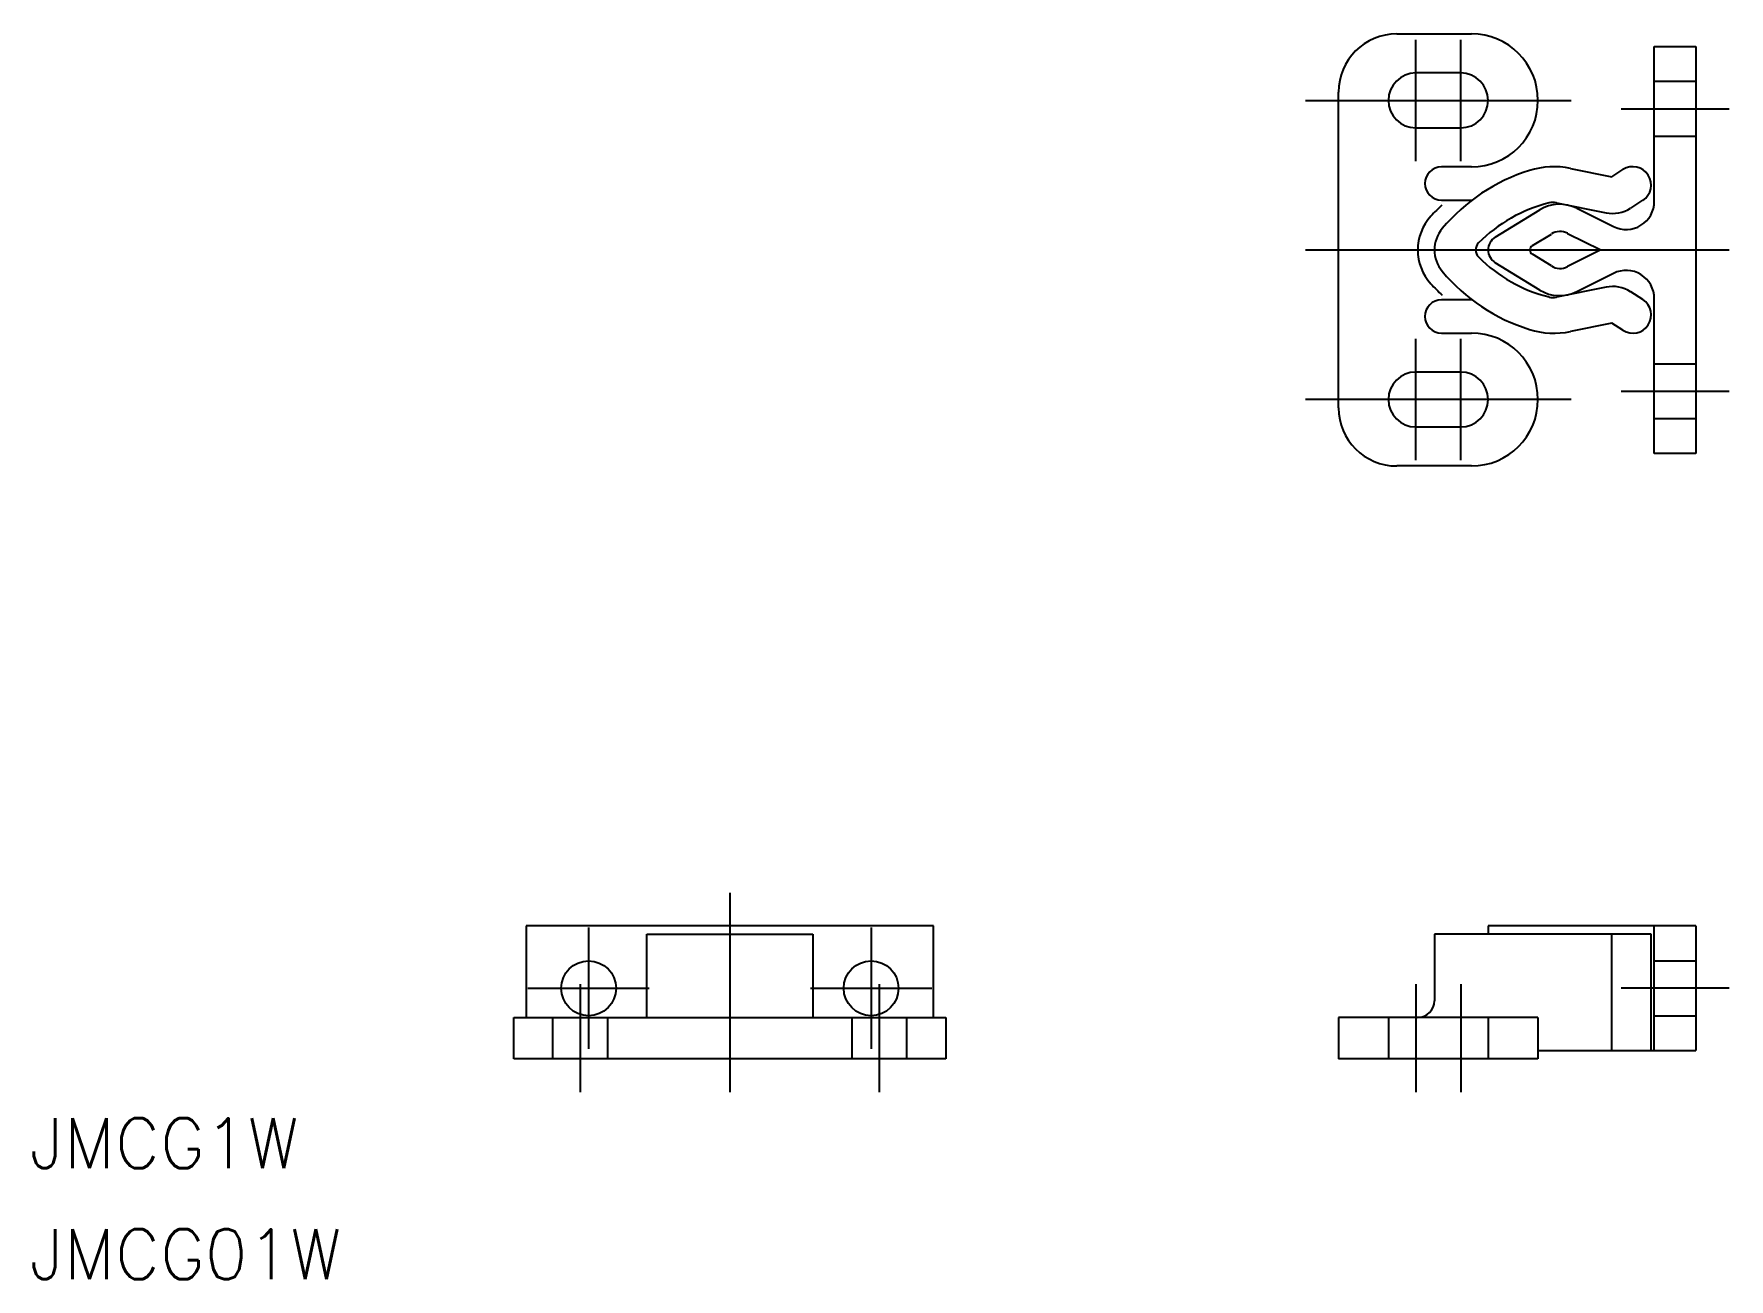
# Model space of a CAD drawing. Extents: x -42 to 60, y -13 to 62.
import ezdxf

# ---------------------------------------------------------------- set-up
doc = ezdxf.new("R2010")
doc.units = 0
doc.linetypes.add('CENTER', pattern=[50.8, 31.75, -6.35, 6.35, -6.35])
doc.linetypes.add('DASHED', pattern=[19.05, 12.7, -6.35])
doc.layers.get('0').update_dxf_attribs({"linetype": 'CONTINUOUS'})
doc.layers.add('CENTER', color=1, linetype='CONTINUOUS')
doc.styles.get("Standard").update_dxf_attribs({"font": 'txt.shx', "height": 3, "bigfont": 'bigfont.shx'})

msp = doc.modelspace()

# ---------------------------------------------------------------- linework, layer by layer
at = {"color": 7, "linetype": 'CONTINUOUS'}
for p, q in [((40.13, 61.68), (44.63, 61.68)), ((55.63, 51.61), (55.63, 60.93)), ((55.63, 60.93), (58.13, 60.93)), ((58.13, 60.93), (58.13, 36.43)), ((43.98, 59.33), (41.28, 59.33)), ((36.63, 39.18), (36.63, 58.18)), ((41.28, 56.03), (43.98, 56.03)), ((44.63, 53.68), (42.83, 53.68)), ((50.59, 53.59), (53.08, 53.09)), ((53.08, 53.09), (53.74, 53.52)), ((42.83, 51.68), (44.67, 51.68)), ((46.06, 49.45), (48.74, 51.09)), ((49.74, 51.52), (52.73, 50.92)), ((50.97, 51.19), (53.17, 50.09)), ((54.21, 51.2), (54.93, 51.67)), ((48.29, 48.94), (49.44, 49.64)), ((50.41, 49.68), (52.42, 48.68)), ((49.44, 47.72), (48.29, 48.43)), ((52.42, 48.68), (50.41, 47.68)), ((48.74, 46.27), (46.06, 47.91)), ((53.17, 47.27), (50.97, 46.17)), ((52.73, 46.44), (49.74, 45.84)), ((54.93, 45.7), (54.21, 46.17)), ((44.67, 45.68), (42.83, 45.68)), ((55.63, 36.43), (55.63, 45.75)), ((53.08, 44.27), (50.59, 43.77)), ((53.74, 43.85), (53.08, 44.27)), ((42.83, 43.68), (44.63, 43.68)), ((43.98, 41.33), (41.28, 41.33)), ((41.28, 38.03), (43.98, 38.03)), ((58.13, 36.43), (55.63, 36.43)), ((44.63, 35.68), (40.13, 35.68)), ((12.25, 8), (-12.25, 8)), ((-12.25, 8), (-12.25, 2.5)), ((-5, 7.5), (5, 7.5)), ((-5, 2.5), (-5, 7.5)), ((5, 7.5), (5, 2.5)), ((12.25, 2.5), (12.25, 8)), ((42.4, 7.5), (42.4, 3.5)), ((55.44, 7.5), (42.4, 7.5)), ((45.63, 8), (45.63, 7.5)), ((58.13, 8), (45.63, 8)), ((53.08, 0.5), (53.08, 7.5)), ((55.44, 0.5), (55.44, 7.5)), ((55.63, 0.5), (55.63, 8)), ((58.13, 8), (58.13, 0.5)), ((-13, 0), (-13, 2.5)), ((-13, 2.5), (13, 2.5)), ((13, 2.5), (13, 0)), ((48.63, 2.5), (36.63, 2.5)), ((36.63, 2.5), (36.63, 0)), ((48.63, 2.5), (48.63, 0)), ((13, 0), (-13, 0)), ((48.63, 0), (36.63, 0)), ((48.63, 0.5), (58.13, 0.5))]:
    msp.add_line(p, q, dxfattribs=at)
at = {"color": 3, "linetype": 'DASHED'}
for p, q in [((55.63, 58.83), (58.13, 58.83)), ((55.63, 55.53), (58.13, 55.53)), ((55.63, 41.83), (58.13, 41.83)), ((55.63, 38.53), (58.13, 38.53)), ((55.63, 5.9), (58.13, 5.9)), ((-10.65, 0), (-10.65, 2.5)), ((-7.35, 0), (-7.35, 2.5)), ((7.35, 0), (7.35, 2.5)), ((10.65, 0), (10.65, 2.5)), ((39.63, 2.5), (39.63, 0)), ((45.63, 2.5), (45.63, 0)), ((55.63, 2.6), (58.13, 2.6))]:
    msp.add_line(p, q, dxfattribs=at)
at = {"color": 7, "linetype": 'CONTINUOUS'}
for centre in [(-8.5, 4.25), (8.5, 4.25)]:
    msp.add_circle(centre, 1.65, dxfattribs=at)
for centre, radius, start, end in [((40.13, 58.18), 3.5, 90, 180), ((44.63, 57.68), 4, 270, 90), ((41.28, 57.68), 1.65, 90, 270), ((43.98, 57.68), 1.65, 270, 90), ((42.83, 52.68), 1, 90, 270), ((51.45, 42.77), 11.2, 107.329, 140.0279), ((49.61, 48.69), 5, 78.649, 107.329), ((54.34, 52.59), 1.1, 302.7943, 122.7943), ((51.13, 42.42), 12.2, 132.7318, 137.145), ((51.45, 42.77), 9, 103.8367, 135.2838), ((49.94, 49.13), 2.3, 63.5, 121.5), ((49.54, 50.54), 1, 78.649, 103.8367), ((53.12, 52.88), 2, 258.649, 302.7943), ((53.93, 51.61), 1.7, 243.5, 0), ((44.39, 48.68), 3, 137.145, 222.855), ((44.4, 48.68), 2, 140.0279, 219.9721), ((45.48, 48.68), 0.6, 135.2838, 224.7162), ((46.53, 48.68), 0.9, 121.5, 238.5), ((49.96, 48.79), 1, 63.5, 121.5), ((51.45, 54.59), 9, 224.7162, 256.1633), ((48.44, 48.68), 0.3, 121.5, 238.5), ((51.45, 54.59), 11.2, 219.9721, 252.671), ((49.96, 48.57), 1, 238.5, 296.5), ((53.93, 45.75), 1.7, 0, 116.5), ((51.13, 54.94), 12.2, 222.855, 227.3564), ((49.94, 48.23), 2.3, 238.5, 296.5), ((53.12, 44.48), 2, 57.2057, 101.351), ((42.83, 44.68), 1, 90, 270), ((49.54, 46.82), 1, 256.1633, 281.351), ((54.34, 44.77), 1.1, 237.2057, 57.2057), ((49.61, 48.67), 5, 252.671, 281.351), ((44.63, 39.68), 4, 270, 90), ((41.28, 39.68), 1.65, 90, 270), ((43.98, 39.68), 1.65, 270, 90), ((40.13, 39.18), 3.5, 180, 270), ((41.4, 3.5), 1, 270, 0)]:
    msp.add_arc(centre, radius, start, end, dxfattribs=at)
at = {"layer": 'CENTER', "color": 1, "linetype": 'CENTER'}
for p, q in [((41.28, 54.03), (41.28, 61.33)), ((43.98, 54.03), (43.98, 61.33)), ((34.63, 57.68), (50.63, 57.68)), ((53.63, 57.18), (60.13, 57.18)), ((34.63, 48.68), (60.13, 48.68)), ((41.28, 36.03), (41.28, 43.33)), ((43.98, 36.03), (43.98, 43.33)), ((53.63, 40.18), (60.13, 40.18)), ((50.63, 39.68), (34.63, 39.68)), ((0, 10), (0, -2)), ((-8.5, 7.9), (-8.5, 0.6)), ((8.5, 7.9), (8.5, 0.6)), ((-12.15, 4.25), (-4.85, 4.25)), ((-9, -2), (-9, 4.5)), ((4.85, 4.25), (12.15, 4.25)), ((9, -2), (9, 4.5)), ((41.28, 4.5), (41.28, -2)), ((43.98, 4.5), (43.98, -2)), ((60.13, 4.25), (53.63, 4.25))]:
    msp.add_line(p, q, dxfattribs=at)

# ---------------------------------------------------------------- texts
at = {"color": 7, "linetype": 'CONTINUOUS'}
for s, p in [('JMCG1W', (-42.14, -6.57)), ('JMCG01W', (-42.14, -13.25))]:
    msp.add_text(s, height=3, dxfattribs=at).set_placement(p)

doc.saveas('drawing.dxf')
